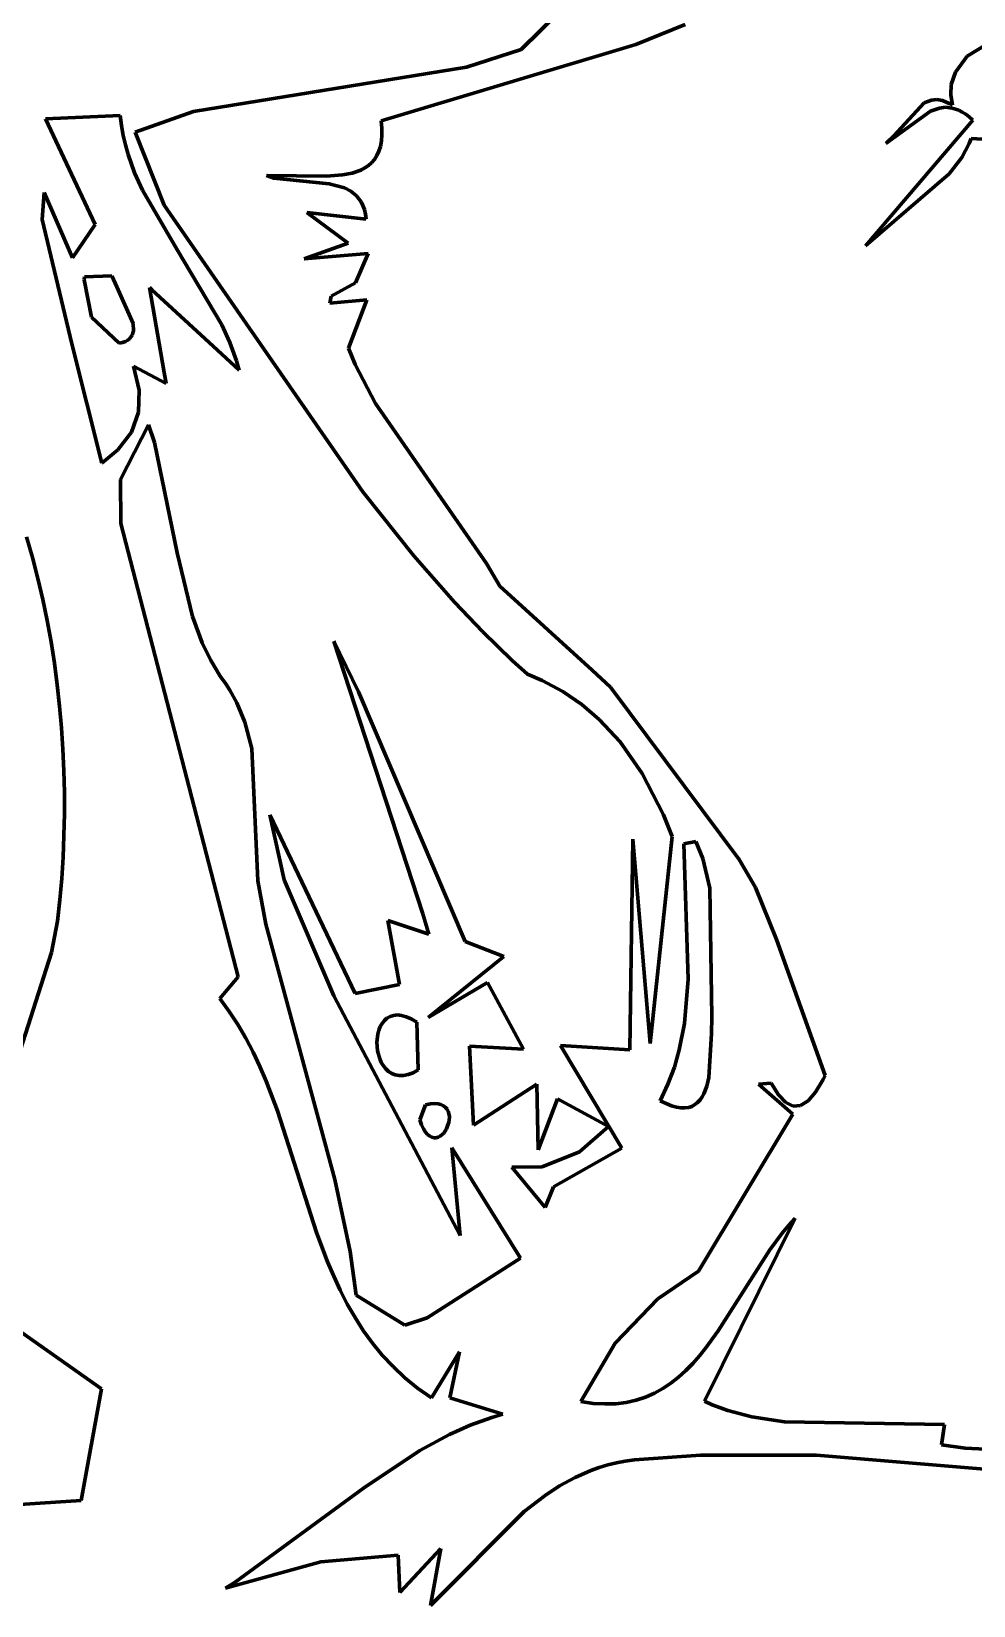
# Model space of a CAD drawing. Header units: millimetres. Extents: x 0 to 11, y 0 to 14.1.
# Drawn here: x 5.209 to 5.872, y 7.544 to 8.652 of the extents above; entities that cross this region are included whole.
import ezdxf

# ---------------------------------------------------------------- set-up
doc = ezdxf.new("R2010")
doc.units = ezdxf.units.MM
doc.layers.add('color#010101ff', color=7, linetype='CONTINUOUS', lineweight=100)
doc.layers.add('color#fefefeff', color=7, linetype='CONTINUOUS', lineweight=100)

msp = doc.modelspace()

# ---------------------------------------------------------------- linework, layer by layer
at = {"layer": 'color#010101ff'}
for p, q in [((5.5538, 8.6392), (5.6199, 8.7044)), ((5.6691, 8.6567), (5.6345, 8.6426)), ((5.6345, 8.6426), (5.4552, 8.5889)), ((5.8675, 8.6345), (5.8938, 8.6503)), ((5.5152, 8.6267), (5.5538, 8.6392)), ((5.8593, 8.6231), (5.8675, 8.6345)), ((5.3232, 8.5954), (5.5152, 8.6267)), ((5.8564, 8.6144), (5.8593, 8.6231)), ((5.856, 8.6073), (5.8564, 8.6144)), ((5.816, 8.5783), (5.8372, 8.6015)), ((5.8372, 8.6015), (5.8424, 8.6035)), ((5.8481, 8.5979), (5.8418, 8.5957)), ((5.8424, 8.6035), (5.8462, 8.6038)), ((5.8462, 8.6038), (5.8503, 8.6031)), ((5.8524, 8.5984), (5.8481, 8.5979)), ((5.8503, 8.6031), (5.8548, 8.6012)), ((5.8569, 8.5979), (5.8524, 8.5984)), ((5.8548, 8.6012), (5.8572, 8.5999)), ((5.8572, 8.5999), (5.856, 8.6073)), ((5.8616, 8.5963), (5.8569, 8.5979)), ((5.2189, 8.5904), (5.2716, 8.5926)), ((5.2539, 8.516), (5.2189, 8.5904)), ((5.2716, 8.5926), (5.2724, 8.5855)), ((5.282, 8.5809), (5.3232, 8.5954)), ((5.4552, 8.5889), (5.4557, 8.5837)), ((5.7961, 8.501), (5.8716, 8.5893)), ((5.8418, 8.5957), (5.8103, 8.5729)), ((5.864, 8.5951), (5.8616, 8.5963)), ((5.8665, 8.5935), (5.864, 8.5951)), ((5.869, 8.5916), (5.8665, 8.5935)), ((5.8716, 8.5893), (5.869, 8.5916)), ((5.2724, 8.5855), (5.2736, 8.5786)), ((5.2736, 8.5786), (5.2752, 8.5719)), ((5.3024, 8.5295), (5.282, 8.5809)), ((5.4557, 8.579), (5.4554, 8.5747)), ((5.4557, 8.5837), (5.4557, 8.579)), ((5.8103, 8.5729), (5.816, 8.5783)), ((5.8704, 8.5765), (5.869, 8.573)), ((5.8821, 8.5757), (5.8704, 8.5765)), ((5.2752, 8.5719), (5.2771, 8.5653)), ((5.2771, 8.5653), (5.2816, 8.5524)), ((5.4522, 8.5644), (5.4505, 8.5617)), ((5.4536, 8.5675), (5.4522, 8.5644)), ((5.4547, 8.5709), (5.4536, 8.5675)), ((5.4554, 8.5747), (5.4547, 8.5709)), ((5.869, 8.573), (5.8638, 8.5631)), ((5.441, 8.5542), (5.4348, 8.5521)), ((5.4437, 8.5557), (5.441, 8.5542)), ((5.4462, 8.5574), (5.4437, 8.5557)), ((5.4485, 8.5594), (5.4462, 8.5574)), ((5.4505, 8.5617), (5.4485, 8.5594)), ((5.8638, 8.5631), (5.855, 8.5515)), ((5.2816, 8.5524), (5.2872, 8.54)), ((5.4168, 8.55), (5.3746, 8.5503)), ((5.3746, 8.5503), (5.3797, 8.5486)), ((5.3797, 8.5486), (5.4186, 8.5446)), ((5.428, 8.5508), (5.4168, 8.55)), ((5.4186, 8.5446), (5.4293, 8.5418)), ((5.4348, 8.5521), (5.428, 8.5508)), ((5.855, 8.5515), (5.7961, 8.501)), ((5.2167, 8.5195), (5.2181, 8.5385)), ((5.2181, 8.5385), (5.238, 8.4924)), ((5.2872, 8.54), (5.3114, 8.4986)), ((5.4293, 8.5418), (5.4339, 8.5394)), ((5.4339, 8.5394), (5.4379, 8.5361)), ((5.4379, 8.5361), (5.4396, 8.5341)), ((5.4396, 8.5341), (5.4411, 8.5318)), ((5.4411, 8.5318), (5.4423, 8.5292)), ((5.4422, 8.3277), (5.3024, 8.5295)), ((5.4447, 8.5196), (5.4028, 8.5243)), ((5.4028, 8.5243), (5.432, 8.5027)), ((5.4423, 8.5292), (5.4434, 8.5264)), ((5.4434, 8.5264), (5.4442, 8.5231)), ((5.4442, 8.5231), (5.4447, 8.5196)), ((5.2376, 8.4319), (5.2167, 8.5195)), ((5.238, 8.4924), (5.2539, 8.516)), ((5.3114, 8.4986), (5.3431, 8.4454)), ((5.432, 8.5027), (5.401, 8.4917)), ((5.401, 8.4917), (5.4461, 8.4954)), ((5.4461, 8.4954), (5.4371, 8.4749)), ((5.2464, 8.4792), (5.2462, 8.477)), ((5.2462, 8.477), (5.2514, 8.4506)), ((5.2657, 8.4799), (5.2464, 8.4792)), ((5.2692, 8.472), (5.2657, 8.4799)), ((5.2808, 8.4462), (5.2692, 8.472)), ((5.2938, 8.47), (5.2921, 8.4715)), ((5.2921, 8.4715), (5.3026, 8.4118)), ((5.3369, 8.4302), (5.2938, 8.47)), ((5.4199, 8.4655), (5.419, 8.4605)), ((5.4371, 8.4749), (5.4199, 8.4655)), ((5.419, 8.4605), (5.4452, 8.463)), ((5.4452, 8.463), (5.4321, 8.4289)), ((5.2514, 8.4506), (5.2708, 8.4323)), ((5.281, 8.441), (5.2808, 8.4462)), ((5.3431, 8.4454), (5.3487, 8.4329)), ((5.2587, 8.348), (5.2376, 8.4319)), ((5.2708, 8.4323), (5.2731, 8.4329)), ((5.2731, 8.4329), (5.2752, 8.4336)), ((5.2752, 8.4336), (5.2769, 8.4345)), ((5.2769, 8.4345), (5.2782, 8.4355)), ((5.2782, 8.4355), (5.2801, 8.438)), ((5.2801, 8.438), (5.281, 8.441)), ((5.3487, 8.4329), (5.3533, 8.42)), ((5.3552, 8.4133), (5.3369, 8.4302)), ((5.4321, 8.4289), (5.4369, 8.4174)), ((5.304, 8.404), (5.281, 8.4162)), ((5.281, 8.4162), (5.285, 8.3993)), ((5.3026, 8.4118), (5.304, 8.404)), ((5.3533, 8.42), (5.3552, 8.4133)), ((5.4369, 8.4174), (5.4513, 8.39)), ((5.285, 8.3993), (5.2845, 8.3838)), ((5.4513, 8.39), (5.5293, 8.2772)), ((5.2845, 8.3838), (5.2795, 8.3698)), ((5.2795, 8.3698), (5.27, 8.3573)), ((5.2717, 8.3365), (5.2914, 8.375)), ((5.2914, 8.375), (5.2956, 8.3625)), ((5.27, 8.3573), (5.2587, 8.348)), ((5.2956, 8.3625), (5.3117, 8.2847)), ((5.272, 8.3054), (5.2717, 8.3365)), ((5.4782, 8.2826), (5.4422, 8.3277)), ((5.3545, 7.9863), (5.272, 8.3054)), ((5.2056, 8.2961), (5.2098, 8.2815)), ((5.2098, 8.2815), (5.2136, 8.2668)), ((5.3117, 8.2847), (5.3224, 8.2399)), ((5.5068, 8.2502), (5.4782, 8.2826)), ((5.5293, 8.2772), (5.5388, 8.2613)), ((5.2136, 8.2668), (5.2171, 8.252)), ((5.5388, 8.2613), (5.6037, 8.2022)), ((5.2171, 8.252), (5.2202, 8.2371)), ((5.5267, 8.2293), (5.5068, 8.2502)), ((5.2202, 8.2371), (5.2229, 8.2222)), ((5.3224, 8.2399), (5.3293, 8.2215)), ((5.2229, 8.2222), (5.2253, 8.2071)), ((5.3293, 8.2215), (5.3351, 8.2096)), ((5.4846, 8.0307), (5.4219, 8.2227)), ((5.4219, 8.2227), (5.4393, 8.1869)), ((5.5474, 8.2091), (5.5267, 8.2293)), ((5.2253, 8.2071), (5.2273, 8.192)), ((5.3351, 8.2096), (5.3419, 8.1981)), ((5.5581, 8.1993), (5.5474, 8.2091)), ((5.5685, 8.195), (5.5581, 8.1993)), ((5.6037, 8.2022), (5.6166, 8.1903)), ((5.2273, 8.192), (5.2289, 8.1769)), ((5.3419, 8.1981), (5.3458, 8.1925)), ((5.3458, 8.1925), (5.3486, 8.1881)), ((5.3486, 8.1881), (5.3536, 8.1793)), ((5.583, 8.1872), (5.5685, 8.195)), ((5.6166, 8.1903), (5.7071, 8.0689)), ((5.2289, 8.1769), (5.2303, 8.1617)), ((5.3536, 8.1793), (5.3593, 8.1657)), ((5.4393, 8.1869), (5.5144, 8.0112)), ((5.5964, 8.178), (5.583, 8.1872)), ((5.6087, 8.1675), (5.5964, 8.178)), ((5.3593, 8.1657), (5.3643, 8.147)), ((5.6233, 8.1517), (5.6087, 8.1675)), ((5.2303, 8.1617), (5.2313, 8.1465)), ((5.2313, 8.1465), (5.2319, 8.1313)), ((5.3643, 8.147), (5.3683, 8.0539)), ((5.6389, 8.1296), (5.6233, 8.1517)), ((5.2319, 8.1313), (5.2323, 8.1162)), ((5.6539, 8.1004), (5.6389, 8.1296)), ((5.2323, 8.1162), (5.2323, 8.101)), ((5.2323, 8.101), (5.232, 8.0858)), ((5.387, 8.0547), (5.3769, 8.1004)), ((5.3769, 8.1004), (5.4369, 7.9746)), ((5.6599, 8.0851), (5.6539, 8.1004)), ((5.232, 8.0858), (5.2314, 8.0707)), ((5.6302, 7.935), (5.6324, 8.0833)), ((5.6324, 8.0833), (5.6444, 7.9395)), ((5.6444, 7.9395), (5.6599, 8.0851)), ((5.6766, 8.0816), (5.6681, 8.0799)), ((5.6681, 8.0799), (5.6712, 7.9847)), ((5.6815, 8.0696), (5.6766, 8.0816)), ((5.2314, 8.0707), (5.2304, 8.0556)), ((5.6865, 8.0488), (5.6815, 8.0696)), ((5.7071, 8.0689), (5.7185, 8.0492)), ((5.2304, 8.0556), (5.2292, 8.0406)), ((5.3683, 8.0539), (5.374, 8.0234)), ((5.4219, 7.9729), (5.387, 8.0547)), ((5.6879, 7.9583), (5.6865, 8.0488)), ((5.7185, 8.0492), (5.7335, 8.0127)), ((5.2292, 8.0406), (5.2274, 8.0256)), ((5.2274, 8.0256), (5.2233, 8.0034)), ((5.374, 8.0234), (5.4227, 7.8437)), ((5.468, 7.9809), (5.46, 8.0261)), ((5.46, 8.0261), (5.4887, 8.0163)), ((5.4887, 8.0163), (5.4846, 8.0307)), ((5.5144, 8.0112), (5.5414, 8.0007)), ((5.7335, 8.0127), (5.7676, 7.9168)), ((5.2233, 8.0034), (5.1863, 7.8889)), ((5.5414, 8.0007), (5.4882, 7.9577)), ((5.3417, 7.9711), (5.3545, 7.9863)), ((5.4369, 7.9746), (5.468, 7.9809)), ((5.4882, 7.9577), (5.5301, 7.9824)), ((5.5301, 7.9824), (5.5554, 7.9355)), ((5.6712, 7.9847), (5.6686, 7.9534)), ((5.3483, 7.962), (5.3417, 7.9711)), ((5.5109, 7.8044), (5.4219, 7.9729)), ((5.3544, 7.9527), (5.3483, 7.962)), ((5.4575, 7.9556), (5.4559, 7.9536)), ((5.4593, 7.9572), (5.4575, 7.9556)), ((5.4615, 7.9585), (5.4593, 7.9572)), ((5.4639, 7.9592), (5.4615, 7.9585)), ((5.4666, 7.9595), (5.4639, 7.9592)), ((5.4695, 7.9592), (5.4666, 7.9595)), ((5.4728, 7.9583), (5.4695, 7.9592)), ((5.4763, 7.9568), (5.4728, 7.9583)), ((5.4802, 7.9545), (5.4763, 7.9568)), ((5.6877, 7.9464), (5.6879, 7.9583)), ((5.36, 7.9431), (5.3544, 7.9527)), ((5.4529, 7.9461), (5.4522, 7.9403)), ((5.4536, 7.9488), (5.4529, 7.9461)), ((5.4546, 7.9513), (5.4536, 7.9488)), ((5.4559, 7.9536), (5.4546, 7.9513)), ((5.4813, 7.9208), (5.4802, 7.9545)), ((5.6686, 7.9534), (5.6649, 7.9349)), ((5.6857, 7.9156), (5.6877, 7.9464)), ((5.3652, 7.9333), (5.36, 7.9431)), ((5.3699, 7.9232), (5.3652, 7.9333)), ((5.4522, 7.9403), (5.4527, 7.9343)), ((5.4527, 7.9343), (5.4542, 7.9286)), ((5.5554, 7.9355), (5.5174, 7.9376)), ((5.5174, 7.9376), (5.5201, 7.8819)), ((5.6246, 7.8657), (5.5815, 7.9381)), ((5.5815, 7.9381), (5.6302, 7.935)), ((5.6649, 7.9349), (5.6615, 7.9228)), ((5.3743, 7.913), (5.3699, 7.9232)), ((5.4542, 7.9286), (5.4553, 7.926)), ((5.4553, 7.926), (5.4568, 7.9237)), ((5.4568, 7.9237), (5.4584, 7.9215)), ((5.6615, 7.9228), (5.657, 7.9109)), ((5.3822, 7.8921), (5.3743, 7.913)), ((5.4584, 7.9215), (5.4604, 7.9198)), ((5.4604, 7.9198), (5.4626, 7.9184)), ((5.4626, 7.9184), (5.4651, 7.9174)), ((5.4651, 7.9174), (5.4678, 7.9169)), ((5.4678, 7.9169), (5.4708, 7.917)), ((5.4708, 7.917), (5.4741, 7.9176)), ((5.4741, 7.9176), (5.4776, 7.9189)), ((5.4776, 7.9189), (5.4813, 7.9208)), ((5.657, 7.9109), (5.6516, 7.8991)), ((5.6843, 7.9095), (5.6857, 7.9156)), ((5.7296, 7.9115), (5.7207, 7.9107)), ((5.7207, 7.9107), (5.7449, 7.8898)), ((5.7347, 7.9032), (5.7296, 7.9115)), ((5.7663, 7.9141), (5.7609, 7.9051)), ((5.7676, 7.9168), (5.7663, 7.9141)), ((5.5201, 7.8819), (5.5647, 7.9107)), ((5.5647, 7.9107), (5.5657, 7.8646)), ((5.5657, 7.8646), (5.5792, 7.9006)), ((5.5792, 7.9006), (5.6151, 7.8809)), ((5.6779, 7.8979), (5.6796, 7.8997)), ((5.6796, 7.8997), (5.681, 7.9018)), ((5.681, 7.9018), (5.6823, 7.9041)), ((5.6823, 7.9041), (5.6843, 7.9095)), ((5.7399, 7.8979), (5.7347, 7.9032)), ((5.7609, 7.9051), (5.7556, 7.899)), ((5.4098, 7.8065), (5.3822, 7.8921)), ((5.4865, 7.8963), (5.4824, 7.8858)), ((5.4898, 7.8969), (5.4865, 7.8963)), ((5.4927, 7.8971), (5.4898, 7.8969)), ((5.4952, 7.8969), (5.4927, 7.8971)), ((5.4973, 7.8964), (5.4952, 7.8969)), ((5.4991, 7.8956), (5.4973, 7.8964)), ((5.5005, 7.8945), (5.4991, 7.8956)), ((5.5016, 7.8932), (5.5005, 7.8945)), ((5.5024, 7.8917), (5.5016, 7.8932)), ((5.5032, 7.8883), (5.5024, 7.8917)), ((5.6516, 7.8991), (5.6557, 7.8971)), ((5.6557, 7.8971), (5.6594, 7.8956)), ((5.6594, 7.8956), (5.6629, 7.8946)), ((5.6629, 7.8946), (5.6661, 7.8941)), ((5.6661, 7.8941), (5.6689, 7.8941)), ((5.6689, 7.8941), (5.6716, 7.8945)), ((5.6716, 7.8945), (5.6739, 7.8952)), ((5.6739, 7.8952), (5.676, 7.8964)), ((5.676, 7.8964), (5.6779, 7.8979)), ((5.7449, 7.8898), (5.6784, 7.7793)), ((5.7451, 7.8954), (5.7399, 7.8979)), ((5.7503, 7.8957), (5.7451, 7.8954)), ((5.7556, 7.899), (5.7503, 7.8957)), ((5.4824, 7.8858), (5.4836, 7.8823)), ((5.4836, 7.8823), (5.485, 7.8794)), ((5.485, 7.8794), (5.4864, 7.8771)), ((5.4992, 7.8764), (5.5012, 7.8794)), ((5.5012, 7.8794), (5.503, 7.8847)), ((5.503, 7.8847), (5.5032, 7.8883)), ((5.6151, 7.8809), (5.5947, 7.8631)), ((5.4864, 7.8771), (5.4879, 7.8754)), ((5.4879, 7.8754), (5.4894, 7.8742)), ((5.4894, 7.8742), (5.4909, 7.8734)), ((5.4909, 7.8734), (5.4924, 7.873)), ((5.4924, 7.873), (5.4939, 7.8731)), ((5.4939, 7.8731), (5.4953, 7.8735)), ((5.4953, 7.8735), (5.4967, 7.8742)), ((5.4967, 7.8742), (5.4992, 7.8764)), ((5.5532, 7.7884), (5.5049, 7.866)), ((5.5049, 7.866), (5.5109, 7.8044)), ((5.5947, 7.8631), (5.5686, 7.8526)), ((5.5765, 7.8386), (5.6246, 7.8657)), ((5.5686, 7.8526), (5.5471, 7.8524)), ((5.5471, 7.8524), (5.5707, 7.8239)), ((5.4227, 7.8437), (5.4333, 7.7931)), ((5.5707, 7.8239), (5.5765, 7.8386)), ((5.7466, 7.8164), (5.6827, 7.6877)), ((5.7373, 7.8059), (5.7419, 7.8113)), ((5.7419, 7.8113), (5.7466, 7.8164)), ((5.4175, 7.7858), (5.4098, 7.8065)), ((5.7287, 7.7943), (5.7373, 7.8059)), ((5.1246, 7.7907), (5.2584, 7.6964)), ((5.4333, 7.7931), (5.4376, 7.7623)), ((5.6923, 7.7371), (5.7287, 7.7943)), ((5.4218, 7.7756), (5.4175, 7.7858)), ((5.4875, 7.7463), (5.5532, 7.7884)), ((5.6784, 7.7793), (5.6498, 7.7598)), ((5.4264, 7.7657), (5.4218, 7.7756)), ((5.4313, 7.756), (5.4264, 7.7657)), ((5.4368, 7.7466), (5.4313, 7.756)), ((5.4376, 7.7623), (5.4718, 7.7411)), ((5.6498, 7.7598), (5.6198, 7.7285)), ((5.4426, 7.7374), (5.4368, 7.7466)), ((5.4718, 7.7411), (5.4875, 7.7463)), ((5.449, 7.7286), (5.4426, 7.7374)), ((5.6837, 7.7252), (5.6923, 7.7371)), ((5.456, 7.7201), (5.449, 7.7286)), ((5.6198, 7.7285), (5.5957, 7.6874)), ((5.6792, 7.7196), (5.6837, 7.7252)), ((5.4636, 7.712), (5.456, 7.7201)), ((5.4718, 7.7042), (5.4636, 7.712)), ((5.5103, 7.7223), (5.4906, 7.6901)), ((5.5035, 7.69), (5.5103, 7.7223)), ((5.6696, 7.7093), (5.6745, 7.7143)), ((5.6745, 7.7143), (5.6792, 7.7196)), ((5.4808, 7.6969), (5.4718, 7.7042)), ((5.6534, 7.6967), (5.6591, 7.7004)), ((5.6591, 7.7004), (5.6644, 7.7046)), ((5.6644, 7.7046), (5.6696, 7.7093)), ((5.2584, 7.6964), (5.244, 7.6178)), ((5.4906, 7.6901), (5.4808, 7.6969)), ((5.5407, 7.6785), (5.5035, 7.69)), ((5.6346, 7.6884), (5.6412, 7.6906)), ((5.6412, 7.6906), (5.6475, 7.6934)), ((5.6475, 7.6934), (5.6534, 7.6967)), ((5.533, 7.6762), (5.5407, 7.6785)), ((5.5957, 7.6874), (5.6044, 7.6861)), ((5.6044, 7.6861), (5.6126, 7.6857)), ((5.6126, 7.6857), (5.6203, 7.6859)), ((5.6203, 7.6859), (5.6277, 7.6868)), ((5.6277, 7.6868), (5.6346, 7.6884)), ((5.6827, 7.6877), (5.6881, 7.6852)), ((5.6881, 7.6852), (5.6991, 7.6811)), ((5.6991, 7.6811), (5.716, 7.6766)), ((5.5034, 7.6643), (5.5179, 7.6707)), ((5.5179, 7.6707), (5.533, 7.6762)), ((5.716, 7.6766), (5.7391, 7.6731)), ((5.7391, 7.6731), (5.8517, 7.6713)), ((5.8517, 7.6713), (5.8494, 7.657)), ((5.4825, 7.653), (5.5034, 7.6643)), ((5.8494, 7.657), (5.8661, 7.6545)), ((5.4428, 7.6264), (5.4825, 7.653)), ((5.627, 7.6455), (5.6207, 7.6443)), ((5.6334, 7.6464), (5.627, 7.6455)), ((5.68, 7.6496), (5.6334, 7.6464)), ((5.7616, 7.6497), (5.68, 7.6496)), ((5.9711, 7.6322), (5.7616, 7.6497)), ((5.8661, 7.6545), (6.0933, 7.6446)), ((5.5916, 7.634), (5.5808, 7.6281)), ((5.6028, 7.6389), (5.5916, 7.634)), ((5.6086, 7.641), (5.6028, 7.6389)), ((5.6146, 7.6428), (5.6086, 7.641)), ((5.6207, 7.6443), (5.6146, 7.6428)), ((5.3524, 7.5602), (5.4428, 7.6264)), ((5.5808, 7.6281), (5.5705, 7.6214)), ((5.244, 7.6178), (5.1971, 7.6147)), ((5.5705, 7.6214), (5.5558, 7.6101)), ((5.5558, 7.6101), (5.4898, 7.5438)), ((5.4671, 7.5793), (5.4128, 7.5747)), ((5.4684, 7.553), (5.4671, 7.5793)), ((5.4971, 7.5839), (5.4684, 7.553)), ((5.4898, 7.5438), (5.4971, 7.5839)), ((5.4128, 7.5747), (5.3456, 7.556)), ((5.3456, 7.556), (5.3524, 7.5602))]:
    msp.add_line(p, q, dxfattribs=at)
at = {"layer": 'color#fefefeff'}
for p, q in [((5.6199, 8.7044), (5.5538, 8.6392)), ((5.6345, 8.6426), (5.6691, 8.6567)), ((5.4552, 8.5889), (5.6345, 8.6426)), ((5.8938, 8.6503), (5.8675, 8.6345)), ((5.5538, 8.6392), (5.5152, 8.6267)), ((5.8675, 8.6345), (5.8593, 8.6231)), ((5.5152, 8.6267), (5.3232, 8.5954)), ((5.8593, 8.6231), (5.8564, 8.6144)), ((5.8564, 8.6144), (5.856, 8.6073)), ((5.8372, 8.6015), (5.816, 8.5783)), ((5.8424, 8.6035), (5.8372, 8.6015)), ((5.8418, 8.5957), (5.8481, 8.5979)), ((5.8462, 8.6038), (5.8424, 8.6035)), ((5.8503, 8.6031), (5.8462, 8.6038)), ((5.8481, 8.5979), (5.8524, 8.5984)), ((5.8548, 8.6012), (5.8503, 8.6031)), ((5.8524, 8.5984), (5.8569, 8.5979)), ((5.8572, 8.5999), (5.8548, 8.6012)), ((5.856, 8.6073), (5.8572, 8.5999)), ((5.8569, 8.5979), (5.8616, 8.5963)), ((5.2716, 8.5926), (5.2189, 8.5904)), ((5.2189, 8.5904), (5.2539, 8.516)), ((5.2724, 8.5855), (5.2716, 8.5926)), ((5.3232, 8.5954), (5.282, 8.5809)), ((5.4557, 8.5837), (5.4552, 8.5889)), ((5.8716, 8.5893), (5.7961, 8.501)), ((5.8103, 8.5729), (5.8418, 8.5957)), ((5.8616, 8.5963), (5.864, 8.5951)), ((5.864, 8.5951), (5.8665, 8.5935)), ((5.8665, 8.5935), (5.869, 8.5916)), ((5.869, 8.5916), (5.8716, 8.5893)), ((5.2736, 8.5786), (5.2724, 8.5855)), ((5.2752, 8.5719), (5.2736, 8.5786)), ((5.282, 8.5809), (5.3024, 8.5295)), ((5.4554, 8.5747), (5.4557, 8.579)), ((5.4557, 8.579), (5.4557, 8.5837)), ((5.816, 8.5783), (5.8103, 8.5729)), ((5.869, 8.573), (5.8704, 8.5765)), ((5.8704, 8.5765), (5.8821, 8.5757)), ((5.2771, 8.5653), (5.2752, 8.5719)), ((5.2816, 8.5524), (5.2771, 8.5653)), ((5.4505, 8.5617), (5.4522, 8.5644)), ((5.4522, 8.5644), (5.4536, 8.5675)), ((5.4536, 8.5675), (5.4547, 8.5709)), ((5.4547, 8.5709), (5.4554, 8.5747)), ((5.8638, 8.5631), (5.869, 8.573)), ((5.4348, 8.5521), (5.441, 8.5542)), ((5.441, 8.5542), (5.4437, 8.5557)), ((5.4437, 8.5557), (5.4462, 8.5574)), ((5.4462, 8.5574), (5.4485, 8.5594)), ((5.4485, 8.5594), (5.4505, 8.5617)), ((5.855, 8.5515), (5.8638, 8.5631)), ((5.2872, 8.54), (5.2816, 8.5524)), ((5.3797, 8.5486), (5.3746, 8.5503)), ((5.3746, 8.5503), (5.4168, 8.55)), ((5.4186, 8.5446), (5.3797, 8.5486)), ((5.4168, 8.55), (5.428, 8.5508)), ((5.4293, 8.5418), (5.4186, 8.5446)), ((5.428, 8.5508), (5.4348, 8.5521)), ((5.7961, 8.501), (5.855, 8.5515)), ((5.2181, 8.5385), (5.2167, 8.5195)), ((5.238, 8.4924), (5.2181, 8.5385)), ((5.3114, 8.4986), (5.2872, 8.54)), ((5.4339, 8.5394), (5.4293, 8.5418)), ((5.4379, 8.5361), (5.4339, 8.5394)), ((5.4396, 8.5341), (5.4379, 8.5361)), ((5.4411, 8.5318), (5.4396, 8.5341)), ((5.4423, 8.5292), (5.4411, 8.5318)), ((5.3024, 8.5295), (5.4422, 8.3277)), ((5.432, 8.5027), (5.4028, 8.5243)), ((5.4028, 8.5243), (5.4447, 8.5196)), ((5.4434, 8.5264), (5.4423, 8.5292)), ((5.4442, 8.5231), (5.4434, 8.5264)), ((5.4447, 8.5196), (5.4442, 8.5231)), ((5.2167, 8.5195), (5.2376, 8.4319)), ((5.2539, 8.516), (5.238, 8.4924)), ((5.3431, 8.4454), (5.3114, 8.4986)), ((5.401, 8.4917), (5.432, 8.5027)), ((5.4461, 8.4954), (5.401, 8.4917)), ((5.4371, 8.4749), (5.4461, 8.4954)), ((5.2462, 8.477), (5.2464, 8.4792)), ((5.2514, 8.4506), (5.2462, 8.477)), ((5.2464, 8.4792), (5.2657, 8.4799)), ((5.2657, 8.4799), (5.2692, 8.472)), ((5.2692, 8.472), (5.2808, 8.4462)), ((5.3026, 8.4118), (5.2921, 8.4715)), ((5.2921, 8.4715), (5.2938, 8.47)), ((5.2938, 8.47), (5.3369, 8.4302)), ((5.419, 8.4605), (5.4199, 8.4655)), ((5.4199, 8.4655), (5.4371, 8.4749)), ((5.4452, 8.463), (5.419, 8.4605)), ((5.4321, 8.4289), (5.4452, 8.463)), ((5.2708, 8.4323), (5.2514, 8.4506)), ((5.2808, 8.4462), (5.281, 8.441)), ((5.3487, 8.4329), (5.3431, 8.4454)), ((5.2376, 8.4319), (5.2587, 8.348)), ((5.2731, 8.4329), (5.2708, 8.4323)), ((5.2752, 8.4336), (5.2731, 8.4329)), ((5.2769, 8.4345), (5.2752, 8.4336)), ((5.2782, 8.4355), (5.2769, 8.4345)), ((5.2801, 8.438), (5.2782, 8.4355)), ((5.281, 8.441), (5.2801, 8.438)), ((5.3533, 8.42), (5.3487, 8.4329)), ((5.3369, 8.4302), (5.3552, 8.4133)), ((5.4369, 8.4174), (5.4321, 8.4289)), ((5.285, 8.3993), (5.281, 8.4162)), ((5.281, 8.4162), (5.304, 8.404)), ((5.304, 8.404), (5.3026, 8.4118)), ((5.3552, 8.4133), (5.3533, 8.42)), ((5.4513, 8.39), (5.4369, 8.4174)), ((5.2845, 8.3838), (5.285, 8.3993)), ((5.5293, 8.2772), (5.4513, 8.39)), ((5.2795, 8.3698), (5.2845, 8.3838)), ((5.27, 8.3573), (5.2795, 8.3698)), ((5.2914, 8.375), (5.2717, 8.3365)), ((5.2956, 8.3625), (5.2914, 8.375)), ((5.2587, 8.348), (5.27, 8.3573)), ((5.3117, 8.2847), (5.2956, 8.3625)), ((5.2717, 8.3365), (5.272, 8.3054)), ((5.4422, 8.3277), (5.4782, 8.2826)), ((5.272, 8.3054), (5.3545, 7.9863)), ((5.2098, 8.2815), (5.2056, 8.2961)), ((5.2136, 8.2668), (5.2098, 8.2815)), ((5.3224, 8.2399), (5.3117, 8.2847)), ((5.4782, 8.2826), (5.5068, 8.2502)), ((5.5388, 8.2613), (5.5293, 8.2772)), ((5.2171, 8.252), (5.2136, 8.2668)), ((5.6037, 8.2022), (5.5388, 8.2613)), ((5.2202, 8.2371), (5.2171, 8.252)), ((5.5068, 8.2502), (5.5267, 8.2293)), ((5.2229, 8.2222), (5.2202, 8.2371)), ((5.3293, 8.2215), (5.3224, 8.2399)), ((5.2253, 8.2071), (5.2229, 8.2222)), ((5.3351, 8.2096), (5.3293, 8.2215)), ((5.4393, 8.1869), (5.4219, 8.2227)), ((5.4219, 8.2227), (5.4846, 8.0307)), ((5.5267, 8.2293), (5.5474, 8.2091)), ((5.2273, 8.192), (5.2253, 8.2071)), ((5.3419, 8.1981), (5.3351, 8.2096)), ((5.5474, 8.2091), (5.5581, 8.1993)), ((5.5581, 8.1993), (5.5685, 8.195)), ((5.6166, 8.1903), (5.6037, 8.2022)), ((5.2289, 8.1769), (5.2273, 8.192)), ((5.3458, 8.1925), (5.3419, 8.1981)), ((5.3486, 8.1881), (5.3458, 8.1925)), ((5.3536, 8.1793), (5.3486, 8.1881)), ((5.5685, 8.195), (5.583, 8.1872)), ((5.7071, 8.0689), (5.6166, 8.1903)), ((5.2303, 8.1617), (5.2289, 8.1769)), ((5.3593, 8.1657), (5.3536, 8.1793)), ((5.5144, 8.0112), (5.4393, 8.1869)), ((5.583, 8.1872), (5.5964, 8.178)), ((5.5964, 8.178), (5.6087, 8.1675)), ((5.3643, 8.147), (5.3593, 8.1657)), ((5.6087, 8.1675), (5.6233, 8.1517)), ((5.2313, 8.1465), (5.2303, 8.1617)), ((5.2319, 8.1313), (5.2313, 8.1465)), ((5.3683, 8.0539), (5.3643, 8.147)), ((5.6233, 8.1517), (5.6389, 8.1296)), ((5.2323, 8.1162), (5.2319, 8.1313)), ((5.6389, 8.1296), (5.6539, 8.1004)), ((5.2323, 8.101), (5.2323, 8.1162)), ((5.232, 8.0858), (5.2323, 8.101)), ((5.4369, 7.9746), (5.3769, 8.1004)), ((5.3769, 8.1004), (5.387, 8.0547)), ((5.6539, 8.1004), (5.6599, 8.0851)), ((5.2314, 8.0707), (5.232, 8.0858)), ((5.6324, 8.0833), (5.6302, 7.935)), ((5.6444, 7.9395), (5.6324, 8.0833)), ((5.6599, 8.0851), (5.6444, 7.9395)), ((5.6681, 8.0799), (5.6766, 8.0816)), ((5.6712, 7.9847), (5.6681, 8.0799)), ((5.6766, 8.0816), (5.6815, 8.0696)), ((5.2304, 8.0556), (5.2314, 8.0707)), ((5.6815, 8.0696), (5.6865, 8.0488)), ((5.7185, 8.0492), (5.7071, 8.0689)), ((5.2292, 8.0406), (5.2304, 8.0556)), ((5.374, 8.0234), (5.3683, 8.0539)), ((5.387, 8.0547), (5.4219, 7.9729)), ((5.6865, 8.0488), (5.6879, 7.9583)), ((5.7335, 8.0127), (5.7185, 8.0492)), ((5.2274, 8.0256), (5.2292, 8.0406)), ((5.2233, 8.0034), (5.2274, 8.0256)), ((5.4227, 7.8437), (5.374, 8.0234)), ((5.4887, 8.0163), (5.46, 8.0261)), ((5.46, 8.0261), (5.468, 7.9809)), ((5.4846, 8.0307), (5.4887, 8.0163)), ((5.5414, 8.0007), (5.5144, 8.0112)), ((5.7676, 7.9168), (5.7335, 8.0127)), ((5.1863, 7.8889), (5.2233, 8.0034)), ((5.4882, 7.9577), (5.5414, 8.0007)), ((5.3545, 7.9863), (5.3417, 7.9711)), ((5.468, 7.9809), (5.4369, 7.9746)), ((5.5301, 7.9824), (5.4882, 7.9577)), ((5.5554, 7.9355), (5.5301, 7.9824)), ((5.6686, 7.9534), (5.6712, 7.9847)), ((5.3417, 7.9711), (5.3483, 7.962)), ((5.4219, 7.9729), (5.5109, 7.8044)), ((5.3483, 7.962), (5.3544, 7.9527)), ((5.4559, 7.9536), (5.4575, 7.9556)), ((5.4575, 7.9556), (5.4593, 7.9572)), ((5.4593, 7.9572), (5.4615, 7.9585)), ((5.4615, 7.9585), (5.4639, 7.9592)), ((5.4639, 7.9592), (5.4666, 7.9595)), ((5.4666, 7.9595), (5.4695, 7.9592)), ((5.4695, 7.9592), (5.4728, 7.9583)), ((5.4728, 7.9583), (5.4763, 7.9568)), ((5.4763, 7.9568), (5.4802, 7.9545)), ((5.6879, 7.9583), (5.6877, 7.9464)), ((5.3544, 7.9527), (5.36, 7.9431)), ((5.4522, 7.9403), (5.4529, 7.9461)), ((5.4529, 7.9461), (5.4536, 7.9488)), ((5.4536, 7.9488), (5.4546, 7.9513)), ((5.4546, 7.9513), (5.4559, 7.9536)), ((5.4802, 7.9545), (5.4813, 7.9208)), ((5.6649, 7.9349), (5.6686, 7.9534)), ((5.6877, 7.9464), (5.6857, 7.9156)), ((5.36, 7.9431), (5.3652, 7.9333)), ((5.3652, 7.9333), (5.3699, 7.9232)), ((5.4527, 7.9343), (5.4522, 7.9403)), ((5.4542, 7.9286), (5.4527, 7.9343)), ((5.5201, 7.8819), (5.5174, 7.9376)), ((5.5174, 7.9376), (5.5554, 7.9355)), ((5.6302, 7.935), (5.5815, 7.9381)), ((5.5815, 7.9381), (5.6246, 7.8657)), ((5.6615, 7.9228), (5.6649, 7.9349)), ((5.3699, 7.9232), (5.3743, 7.913)), ((5.4553, 7.926), (5.4542, 7.9286)), ((5.4568, 7.9237), (5.4553, 7.926)), ((5.4584, 7.9215), (5.4568, 7.9237)), ((5.657, 7.9109), (5.6615, 7.9228)), ((5.3743, 7.913), (5.3822, 7.8921)), ((5.4604, 7.9198), (5.4584, 7.9215)), ((5.4626, 7.9184), (5.4604, 7.9198)), ((5.4651, 7.9174), (5.4626, 7.9184)), ((5.4678, 7.9169), (5.4651, 7.9174)), ((5.4708, 7.917), (5.4678, 7.9169)), ((5.4741, 7.9176), (5.4708, 7.917)), ((5.4776, 7.9189), (5.4741, 7.9176)), ((5.4813, 7.9208), (5.4776, 7.9189)), ((5.6516, 7.8991), (5.657, 7.9109)), ((5.6857, 7.9156), (5.6843, 7.9095)), ((5.7207, 7.9107), (5.7296, 7.9115)), ((5.7449, 7.8898), (5.7207, 7.9107)), ((5.7296, 7.9115), (5.7347, 7.9032)), ((5.7609, 7.9051), (5.7663, 7.9141)), ((5.7663, 7.9141), (5.7676, 7.9168)), ((5.5647, 7.9107), (5.5201, 7.8819)), ((5.5657, 7.8646), (5.5647, 7.9107)), ((5.5792, 7.9006), (5.5657, 7.8646)), ((5.6151, 7.8809), (5.5792, 7.9006)), ((5.6796, 7.8997), (5.6779, 7.8979)), ((5.681, 7.9018), (5.6796, 7.8997)), ((5.6823, 7.9041), (5.681, 7.9018)), ((5.6843, 7.9095), (5.6823, 7.9041)), ((5.7347, 7.9032), (5.7399, 7.8979)), ((5.7556, 7.899), (5.7609, 7.9051)), ((5.3822, 7.8921), (5.4098, 7.8065)), ((5.4824, 7.8858), (5.4865, 7.8963)), ((5.4865, 7.8963), (5.4898, 7.8969)), ((5.4898, 7.8969), (5.4927, 7.8971)), ((5.4927, 7.8971), (5.4952, 7.8969)), ((5.4952, 7.8969), (5.4973, 7.8964)), ((5.4973, 7.8964), (5.4991, 7.8956)), ((5.4991, 7.8956), (5.5005, 7.8945)), ((5.5005, 7.8945), (5.5016, 7.8932)), ((5.5016, 7.8932), (5.5024, 7.8917)), ((5.5024, 7.8917), (5.5032, 7.8883)), ((5.6557, 7.8971), (5.6516, 7.8991)), ((5.6594, 7.8956), (5.6557, 7.8971)), ((5.6629, 7.8946), (5.6594, 7.8956)), ((5.6661, 7.8941), (5.6629, 7.8946)), ((5.6689, 7.8941), (5.6661, 7.8941)), ((5.6716, 7.8945), (5.6689, 7.8941)), ((5.6739, 7.8952), (5.6716, 7.8945)), ((5.676, 7.8964), (5.6739, 7.8952)), ((5.6779, 7.8979), (5.676, 7.8964)), ((5.6784, 7.7793), (5.7449, 7.8898)), ((5.7399, 7.8979), (5.7451, 7.8954)), ((5.7451, 7.8954), (5.7503, 7.8957)), ((5.7503, 7.8957), (5.7556, 7.899)), ((5.4836, 7.8823), (5.4824, 7.8858)), ((5.485, 7.8794), (5.4836, 7.8823)), ((5.4864, 7.8771), (5.485, 7.8794)), ((5.5012, 7.8794), (5.4992, 7.8764)), ((5.503, 7.8847), (5.5012, 7.8794)), ((5.5032, 7.8883), (5.503, 7.8847)), ((5.5947, 7.8631), (5.6151, 7.8809)), ((5.4879, 7.8754), (5.4864, 7.8771)), ((5.4894, 7.8742), (5.4879, 7.8754)), ((5.4909, 7.8734), (5.4894, 7.8742)), ((5.4924, 7.873), (5.4909, 7.8734)), ((5.4939, 7.8731), (5.4924, 7.873)), ((5.4953, 7.8735), (5.4939, 7.8731)), ((5.4967, 7.8742), (5.4953, 7.8735)), ((5.4992, 7.8764), (5.4967, 7.8742)), ((5.5109, 7.8044), (5.5049, 7.866)), ((5.5049, 7.866), (5.5532, 7.7884)), ((5.5686, 7.8526), (5.5947, 7.8631)), ((5.6246, 7.8657), (5.5765, 7.8386)), ((5.5471, 7.8524), (5.5686, 7.8526)), ((5.5707, 7.8239), (5.5471, 7.8524)), ((5.4333, 7.7931), (5.4227, 7.8437)), ((5.5765, 7.8386), (5.5707, 7.8239)), ((5.6827, 7.6877), (5.7466, 7.8164)), ((5.7419, 7.8113), (5.7373, 7.8059)), ((5.7466, 7.8164), (5.7419, 7.8113)), ((5.4098, 7.8065), (5.4175, 7.7858)), ((5.7373, 7.8059), (5.7287, 7.7943)), ((5.2584, 7.6964), (5.1246, 7.7907)), ((5.4376, 7.7623), (5.4333, 7.7931)), ((5.7287, 7.7943), (5.6923, 7.7371)), ((5.4175, 7.7858), (5.4218, 7.7756)), ((5.5532, 7.7884), (5.4875, 7.7463)), ((5.6498, 7.7598), (5.6784, 7.7793)), ((5.4218, 7.7756), (5.4264, 7.7657)), ((5.4264, 7.7657), (5.4313, 7.756)), ((5.4313, 7.756), (5.4368, 7.7466)), ((5.4718, 7.7411), (5.4376, 7.7623)), ((5.6198, 7.7285), (5.6498, 7.7598)), ((5.4368, 7.7466), (5.4426, 7.7374)), ((5.4875, 7.7463), (5.4718, 7.7411)), ((5.4426, 7.7374), (5.449, 7.7286)), ((5.6923, 7.7371), (5.6837, 7.7252)), ((5.449, 7.7286), (5.456, 7.7201)), ((5.5957, 7.6874), (5.6198, 7.7285)), ((5.6837, 7.7252), (5.6792, 7.7196)), ((5.456, 7.7201), (5.4636, 7.712)), ((5.4636, 7.712), (5.4718, 7.7042)), ((5.4906, 7.6901), (5.5103, 7.7223)), ((5.5103, 7.7223), (5.5035, 7.69)), ((5.6745, 7.7143), (5.6696, 7.7093)), ((5.6792, 7.7196), (5.6745, 7.7143)), ((5.4718, 7.7042), (5.4808, 7.6969)), ((5.6591, 7.7004), (5.6534, 7.6967)), ((5.6644, 7.7046), (5.6591, 7.7004)), ((5.6696, 7.7093), (5.6644, 7.7046)), ((5.244, 7.6178), (5.2584, 7.6964)), ((5.4808, 7.6969), (5.4906, 7.6901)), ((5.5035, 7.69), (5.5407, 7.6785)), ((5.6412, 7.6906), (5.6346, 7.6884)), ((5.6475, 7.6934), (5.6412, 7.6906)), ((5.6534, 7.6967), (5.6475, 7.6934)), ((5.5407, 7.6785), (5.533, 7.6762)), ((5.6044, 7.6861), (5.5957, 7.6874)), ((5.6126, 7.6857), (5.6044, 7.6861)), ((5.6203, 7.6859), (5.6126, 7.6857)), ((5.6277, 7.6868), (5.6203, 7.6859)), ((5.6346, 7.6884), (5.6277, 7.6868)), ((5.6881, 7.6852), (5.6827, 7.6877)), ((5.6991, 7.6811), (5.6881, 7.6852)), ((5.716, 7.6766), (5.6991, 7.6811)), ((5.5179, 7.6707), (5.5034, 7.6643)), ((5.533, 7.6762), (5.5179, 7.6707)), ((5.7391, 7.6731), (5.716, 7.6766)), ((5.8517, 7.6713), (5.7391, 7.6731)), ((5.8494, 7.657), (5.8517, 7.6713)), ((5.5034, 7.6643), (5.4825, 7.653)), ((5.8661, 7.6545), (5.8494, 7.657)), ((5.4825, 7.653), (5.4428, 7.6264)), ((5.6207, 7.6443), (5.627, 7.6455)), ((5.627, 7.6455), (5.6334, 7.6464)), ((5.6334, 7.6464), (5.68, 7.6496)), ((5.68, 7.6496), (5.7616, 7.6497)), ((5.7616, 7.6497), (5.9711, 7.6322)), ((6.0933, 7.6446), (5.8661, 7.6545)), ((5.5808, 7.6281), (5.5916, 7.634)), ((5.5916, 7.634), (5.6028, 7.6389)), ((5.6028, 7.6389), (5.6086, 7.641)), ((5.6086, 7.641), (5.6146, 7.6428)), ((5.6146, 7.6428), (5.6207, 7.6443)), ((5.4428, 7.6264), (5.3524, 7.5602)), ((5.5705, 7.6214), (5.5808, 7.6281)), ((5.1971, 7.6147), (5.244, 7.6178)), ((5.5558, 7.6101), (5.5705, 7.6214)), ((5.4898, 7.5438), (5.5558, 7.6101)), ((5.4128, 7.5747), (5.4671, 7.5793)), ((5.4671, 7.5793), (5.4684, 7.553)), ((5.4684, 7.553), (5.4971, 7.5839)), ((5.4971, 7.5839), (5.4898, 7.5438)), ((5.3456, 7.556), (5.4128, 7.5747)), ((5.3524, 7.5602), (5.3456, 7.556))]:
    msp.add_line(p, q, dxfattribs=at)

doc.saveas('drawing.dxf')
